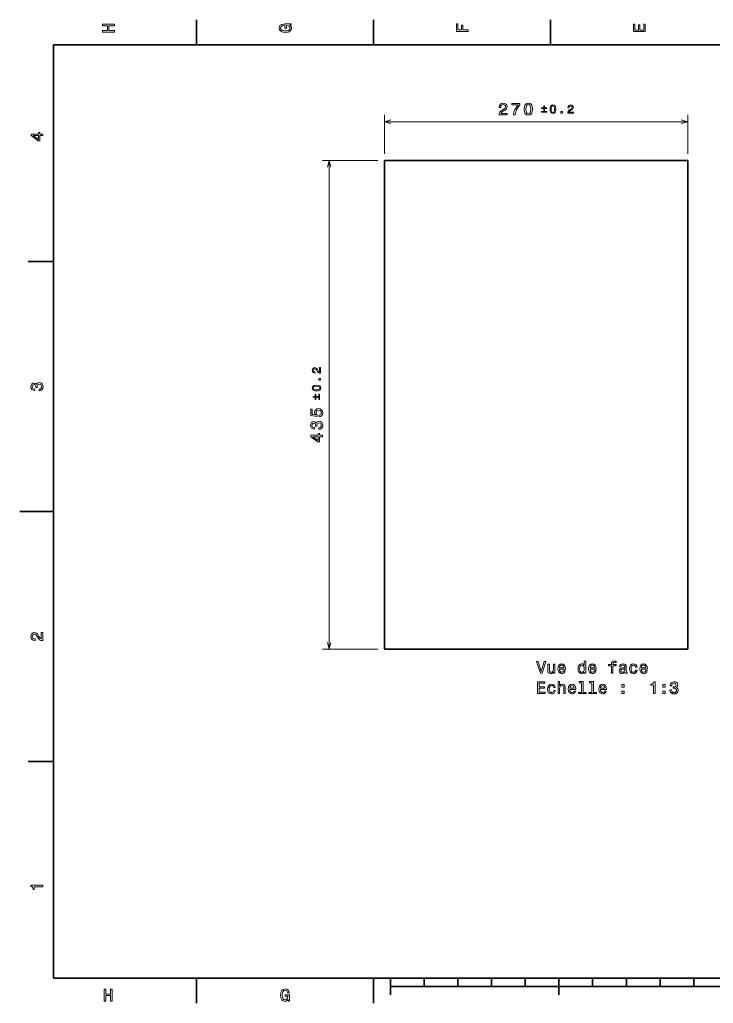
# Model space of a CAD drawing. Extents: x 0 to 420, y 0 to 297.
# Drawn here: x 0 to 205.8, y 2.5 to 294.5 of the extents above; entities that cross this region are included whole.
import ezdxf

# ---------------------------------------------------------------- set-up
doc = ezdxf.new("R2010")
doc.units = 0

msp = doc.modelspace()

# ---------------------------------------------------------------- linework, layer by layer
at = {"color": 7, "lineweight": 35, "ltscale": 0.1875}
for p, q in [((52.5, 287), (52.5, 294.5)), ((105, 287), (105, 294.5)), ((157.5, 287), (157.5, 294.5)), ((10, 222.699997), (2.5, 222.699997)), ((10, 74.300003), (2.5, 74.300003)), ((52.5, 10), (52.5, 2.5)), ((105, 10), (105, 2.5))]:
    msp.add_line(p, q, dxfattribs=at)
at = {"color": 7, "lineweight": 35}
for p, q in [((410, 287), (10, 287)), ((10, 287), (10, 10)), ((108.220871, 107.664719), (108.220871, 252.664719)), ((108.220871, 252.664719), (198.220871, 252.664719)), ((198.220871, 107.664719), (198.220871, 252.664719)), ((108.220871, 107.664719), (198.220871, 107.664719)), ((10, 10), (410, 10)), ((110, 7.5), (310, 7.5))]:
    msp.add_line(p, q, dxfattribs=at)
at = {"color": 7, "lineweight": 13, "ltscale": 0.288568}
for p, q in [((108.220871, 254.664719), (108.220871, 266.207458)), ((198.220871, 254.664719), (198.220871, 266.207458))]:
    msp.add_line(p, q, dxfattribs=at)
at = {"color": 7, "lineweight": 13}
for p, q in [((108.220871, 264.207458), (198.220871, 264.207458)), ((91.813217, 107.664719), (91.813217, 252.664719))]:
    msp.add_line(p, q, dxfattribs=at)
at = {"color": 7, "lineweight": 13, "ltscale": 0.410191}
for p, q in [((106.220871, 252.664719), (89.813217, 252.664719)), ((106.220871, 107.664719), (89.813217, 107.664719))]:
    msp.add_line(p, q, dxfattribs=at)
at = {"color": 7, "lineweight": 35, "ltscale": 0.25}
msp.add_line((10, 148.5), (0, 148.5), dxfattribs=at)
at = {"color": 7, "lineweight": 35, "ltscale": 0.125}
for p, q in [((110, 10), (110, 5)), ((160, 10), (160, 5))]:
    msp.add_line(p, q, dxfattribs=at)
at = {"color": 7, "lineweight": 35, "ltscale": 0.0625}
for p, q in [((120, 10), (120, 7.5)), ((130, 10), (130, 7.5)), ((140, 10), (140, 7.5)), ((150, 10), (150, 7.5)), ((170, 10), (170, 7.5)), ((180, 10), (180, 7.5)), ((190, 10), (190, 7.5)), ((200, 10), (200, 7.5))]:
    msp.add_line(p, q, dxfattribs=at)
at = {"color": 7, "lineweight": 13}
for points in [[(28.083214, 290.829987), (28.083214, 291.299011), (26.439121, 291.299011), (26.439121, 292.701019), (28.083214, 292.701019), (28.083214, 293.164978), (24.583214, 293.164978), (24.583214, 292.701019), (26.010447, 292.701019), (26.010447, 291.299011), (24.583214, 291.299011), (24.583214, 290.829987)], [(80.114197, 292.922913), (80.583214, 293.008667), (80.583214, 293.260803), (78.692001, 293.260803), (78.692001, 291.984863), (79.120674, 291.984863), (79.120674, 292.771606), (79.15094, 292.771606), (79.614914, 292.71109), (79.957855, 292.549713), (80.174713, 292.302612), (80.245316, 291.994965), (80.154541, 291.652039), (79.882202, 291.384735), (79.433357, 291.213257), (78.818085, 291.15274), (78.207855, 291.208221), (77.759003, 291.3797), (77.486671, 291.652039), (77.390854, 292.020172), (77.441284, 292.272339), (77.582497, 292.479126), (77.819527, 292.630402), (78.137245, 292.716156), (78.137245, 293.215424), (77.653099, 293.08429), (77.289986, 292.837189), (77.068085, 292.489197), (76.987396, 292.050446), (77.113472, 291.475525), (77.481628, 291.041779), (78.0616, 290.764404), (78.833214, 290.668579), (79.609871, 290.764404), (80.189842, 291.041779), (80.557999, 291.450287), (80.679039, 291.964691), (80.638687, 292.252167), (80.537827, 292.509369), (80.361313, 292.731262)], [(133.083206, 290.966156), (133.083206, 291.43515), (131.474411, 291.43515), (131.474411, 292.907776), (131.055832, 292.907776), (131.055832, 291.43515), (130.006836, 291.43515), (130.006836, 293.245697), (129.583206, 293.245697), (129.583206, 290.966156)], [(185.583206, 290.940918), (185.583206, 293.159943), (185.159576, 293.159943), (185.159576, 291.404907), (183.974411, 291.404907), (183.974411, 292.968292), (183.555832, 292.968292), (183.555832, 291.404907), (182.506836, 291.404907), (182.506836, 293.119598), (182.083206, 293.119598), (182.083206, 290.940918)], [(142.218872, 266.207458), (144.624496, 266.207458), (144.624496, 266.641174), (142.72319, 266.641174), (142.829102, 266.878204), (143.010651, 267.07489), (143.57045, 267.432983), (143.868011, 267.584259), (144.200851, 267.801117), (144.437897, 268.053284), (144.574051, 268.35083), (144.624496, 268.688721), (144.538757, 269.112366), (144.301727, 269.445221), (143.938614, 269.657043), (143.469589, 269.732697), (142.985443, 269.646942), (142.617279, 269.409912), (142.380249, 269.031677), (142.299561, 268.532379), (142.299561, 268.461792), (142.758499, 268.461792), (142.758499, 268.502136), (142.803879, 268.845062), (142.940048, 269.097229), (143.156906, 269.258606), (143.444366, 269.314087), (143.736877, 269.263672), (143.953735, 269.137573), (144.094955, 268.940887), (144.145386, 268.693787), (144.110077, 268.461792), (144.014252, 268.265106), (143.852875, 268.093628), (143.630966, 267.942322), (143.33342, 267.780945), (142.839188, 267.468262), (142.491211, 267.135406), (142.284424, 266.731964), (142.218872, 266.222595)], [(146.484436, 266.207458), (146.99379, 266.207458), (147.160217, 267.039612), (147.452728, 267.816254), (147.866272, 268.537445), (148.405899, 269.213226), (148.405899, 269.631805), (146.005325, 269.631805), (146.005325, 269.172882), (147.921753, 269.172882), (147.366989, 268.492035), (146.94841, 267.780945), (146.655899, 267.024475)], [(149.706039, 267.917114), (149.781693, 267.125336), (150.018723, 266.560486), (150.396973, 266.21756), (150.921463, 266.106598), (151.440918, 266.21756), (151.819153, 266.560486), (152.051147, 267.125336), (152.131836, 267.917114), (152.051147, 268.703857), (151.955322, 269.016541), (151.819153, 269.273743), (151.440918, 269.616699), (150.921463, 269.732697), (150.396973, 269.616699), (150.018723, 269.268707), (149.781693, 268.703857)], [(150.190201, 267.917114), (150.230545, 268.527344), (150.356628, 268.966125), (150.583572, 269.223328), (150.921463, 269.314087), (151.254318, 269.223328), (151.481262, 268.966125), (151.607346, 268.527344), (151.64769, 267.917114), (151.607346, 267.301849), (151.481262, 266.863098), (151.254318, 266.605896), (150.921463, 266.520142), (150.583572, 266.605896), (150.356628, 266.863098), (150.230545, 267.301849)], [(155.478516, 267.502075), (155.722107, 267.502075), (155.722107, 268.112793), (156.421097, 268.112793), (156.421097, 268.352844), (155.722107, 268.352844), (155.722107, 268.960052), (155.478516, 268.960052), (155.478516, 268.352844), (154.779526, 268.352844), (154.779526, 268.112793), (155.478516, 268.112793)], [(157.366501, 267.92923), (157.419464, 267.374969), (157.585388, 266.979584), (157.850159, 266.739532), (158.2173, 266.661865), (158.580917, 266.739532), (158.845688, 266.979584), (159.008072, 267.374969), (159.06456, 267.92923), (159.008072, 268.47995), (158.940994, 268.698822), (158.845688, 268.878876), (158.580917, 269.118927), (158.2173, 269.200104), (157.850159, 269.118927), (157.585388, 268.875336), (157.419464, 268.47995)], [(157.705414, 267.92923), (157.733658, 268.356384), (157.821915, 268.663513), (157.980774, 268.843567), (158.2173, 268.907104), (158.450302, 268.843567), (158.609161, 268.663513), (158.697418, 268.356384), (158.725662, 267.92923), (158.697418, 267.498535), (158.609161, 267.191406), (158.450302, 267.011353), (158.2173, 266.951355), (157.980774, 267.011353), (157.821915, 267.191406), (157.733658, 267.498535)], [(162.586349, 266.732452), (164.270279, 266.732452), (164.270279, 267.036072), (162.939377, 267.036072), (163.013504, 267.201996), (163.140594, 267.339661), (163.532455, 267.590332), (163.740738, 267.696228), (163.97374, 267.848022), (164.139664, 268.024536), (164.234985, 268.232819), (164.270279, 268.46936), (164.210266, 268.7659), (164.044342, 268.998901), (163.790161, 269.147156), (163.461853, 269.200104), (163.122955, 269.140106), (162.865234, 268.974182), (162.69931, 268.709412), (162.642838, 268.359924), (162.642838, 268.310486), (162.964081, 268.310486), (162.964081, 268.338745), (162.995865, 268.578796), (163.091171, 268.75531), (163.242981, 268.868286), (163.444199, 268.907104), (163.648956, 268.871796), (163.800751, 268.783539), (163.899612, 268.645874), (163.934906, 268.47287), (163.910202, 268.310486), (163.843124, 268.172821), (163.730148, 268.052795), (163.574814, 267.946869), (163.366531, 267.833893), (163.020569, 267.615021), (162.776978, 267.382019), (162.632248, 267.099609), (162.586349, 266.743042)], [(154.779526, 267.261993), (154.779526, 267.018402), (156.421097, 267.018402), (156.421097, 267.261993)], [(160.588928, 266.732452), (161.076096, 266.732452), (161.076096, 267.258484), (160.588928, 267.258484)], [(6.833213, 260.077362), (6.833213, 260.53125), (5.965778, 260.53125), (5.965778, 261.030548), (5.56232, 261.030548), (5.56232, 260.53125), (3.408862, 260.53125), (3.408862, 260.072327), (5.521974, 258.539185), (5.965778, 258.539185), (5.965778, 260.077362)], [(5.56232, 258.96283), (3.993876, 260.077362), (5.56232, 260.077362)], [(89.288223, 189.530197), (89.288223, 191.214127), (88.984619, 191.214127), (88.984619, 189.883224), (88.818695, 189.957367), (88.681015, 190.084442), (88.430367, 190.476303), (88.324463, 190.684601), (88.172653, 190.917587), (87.99614, 191.083511), (87.787857, 191.178833), (87.551338, 191.214127), (87.254791, 191.154114), (87.021797, 190.98819), (86.87352, 190.734024), (86.820572, 190.405701), (86.880585, 190.066803), (87.046509, 189.809082), (87.311279, 189.643173), (87.660774, 189.586685), (87.71019, 189.586685), (87.71019, 189.907944), (87.681953, 189.907944), (87.441895, 189.939713), (87.265381, 190.035019), (87.152412, 190.186829), (87.113586, 190.388046), (87.14888, 190.592804), (87.237137, 190.744614), (87.374825, 190.84346), (87.547798, 190.878754), (87.71019, 190.85405), (87.847878, 190.786972), (87.967903, 190.673996), (88.073807, 190.518677), (88.186775, 190.310379), (88.405655, 189.964417), (88.638649, 189.72084), (88.921066, 189.576096), (89.277634, 189.530197)], [(89.288223, 187.532776), (89.288223, 188.019958), (88.762215, 188.019958), (88.762215, 187.532776)], [(5.73379, 184.329117), (5.769093, 184.329117), (6.253242, 184.409805), (6.616354, 184.646835), (6.848343, 185.020035), (6.934078, 185.514282), (6.848343, 186.038773), (6.626441, 186.432144), (6.273415, 186.684311), (5.819525, 186.775085), (5.521974, 186.734741), (5.279899, 186.623795), (5.0933, 186.44223), (4.957133, 186.20015), (4.684798, 186.527969), (4.251081, 186.643967), (3.857709, 186.568314), (3.560158, 186.351456), (3.373559, 185.998428), (3.307997, 185.514282), (3.388689, 185.060394), (3.610591, 184.712402), (3.963617, 184.485458), (4.432637, 184.409805), (4.46794, 184.409805), (4.46794, 184.858658), (4.145173, 184.899002), (3.913184, 185.030121), (3.771974, 185.241943), (3.721542, 185.53949), (3.761888, 185.801743), (3.867795, 185.993378), (4.039265, 186.109375), (4.271254, 186.15477), (4.518372, 186.109375), (4.684798, 185.988342), (4.785663, 185.77652), (4.815922, 185.489059), (4.810879, 185.292374), (5.209294, 185.292374), (5.199208, 185.53949), (5.244596, 185.857224), (5.365634, 186.094254), (5.56232, 186.235458), (5.819525, 186.285889), (6.112032, 186.230423), (6.328891, 186.084167), (6.465058, 185.852173), (6.510447, 185.54454), (6.460014, 185.226807), (6.308718, 184.994827), (6.066643, 184.848572), (5.73379, 184.793091)], [(88.091461, 184.310364), (88.645706, 184.363312), (89.041107, 184.529236), (89.281158, 184.794006), (89.358826, 185.161148), (89.281158, 185.524765), (89.041107, 185.789536), (88.645706, 185.951935), (88.091461, 186.008408), (87.540741, 185.951935), (87.321869, 185.884857), (87.141823, 185.789536), (86.901764, 185.524765), (86.820572, 185.161148), (86.901764, 184.794006), (87.145355, 184.529236), (87.540741, 184.363312)], [(88.091461, 184.649261), (87.664307, 184.677505), (87.357162, 184.765762), (87.177124, 184.924622), (87.113586, 185.161148), (87.177124, 185.39415), (87.357162, 185.553009), (87.664307, 185.641266), (88.091461, 185.66951), (88.522156, 185.641266), (88.829285, 185.553009), (89.009323, 185.39415), (89.069344, 185.161148), (89.009323, 184.924622), (88.829285, 184.765762), (88.522156, 184.677505)], [(88.518623, 182.422379), (88.518623, 182.66597), (87.907883, 182.66597), (87.907883, 183.36496), (87.667831, 183.36496), (87.667831, 182.66597), (87.060623, 182.66597), (87.060623, 182.422379), (87.667831, 182.422379), (87.667831, 181.723389), (87.907883, 181.723389), (87.907883, 182.422379)], [(88.758682, 181.723389), (89.002266, 181.723389), (89.002266, 183.36496), (88.758682, 183.36496)], [(88.900398, 176.614594), (89.313942, 176.72554), (89.636703, 176.972656), (89.83844, 177.33577), (89.914085, 177.799759), (89.823303, 178.309113), (89.576187, 178.707535), (89.182816, 178.959702), (88.678497, 179.055511), (88.209473, 178.969788), (87.841316, 178.727707), (87.604286, 178.349457), (87.518555, 177.860275), (87.579071, 177.482025), (87.745499, 177.189514), (86.802414, 177.330734), (86.802414, 178.863876), (86.38887, 178.863876), (86.38887, 176.992828), (88.244781, 176.715454), (88.244781, 177.118912), (88.007751, 177.411423), (87.922005, 177.784622), (87.977486, 178.107391), (88.13887, 178.354507), (88.385986, 178.510849), (88.703712, 178.566315), (89.021431, 178.510849), (89.268555, 178.349457), (89.424896, 178.102341), (89.480362, 177.784622), (89.445068, 177.517334), (89.329071, 177.310562), (89.147514, 177.159256), (88.900398, 177.083618)], [(88.713791, 172.858398), (88.7491, 172.858398), (89.233246, 172.939087), (89.596359, 173.176117), (89.828354, 173.549316), (89.914085, 174.043549), (89.828354, 174.568054), (89.606445, 174.961426), (89.253418, 175.213577), (88.79953, 175.304367), (88.501984, 175.264023), (88.259903, 175.153061), (88.073311, 174.971512), (87.937141, 174.729431), (87.664803, 175.057251), (87.231087, 175.173233), (86.837715, 175.097595), (86.540169, 174.880737), (86.353561, 174.52771), (86.288002, 174.043549), (86.36869, 173.589661), (86.590591, 173.241684), (86.943619, 173.01474), (87.412643, 172.939087), (87.447945, 172.939087), (87.447945, 173.387939), (87.125183, 173.428284), (86.893188, 173.559402), (86.751984, 173.771225), (86.701546, 174.068771), (86.74189, 174.331024), (86.847809, 174.522659), (87.019272, 174.638657), (87.251259, 174.684052), (87.498383, 174.638657), (87.664803, 174.517624), (87.765671, 174.305801), (87.795929, 174.018341), (87.790878, 173.821655), (88.189301, 173.821655), (88.179214, 174.068771), (88.224609, 174.38649), (88.345642, 174.62352), (88.542328, 174.76474), (88.79953, 174.81517), (89.092041, 174.759689), (89.308899, 174.613434), (89.445068, 174.381454), (89.490456, 174.073822), (89.440018, 173.756088), (89.288727, 173.524109), (89.046646, 173.377853), (88.713791, 173.322372)], [(89.813217, 170.670639), (89.813217, 171.124542), (88.945786, 171.124542), (88.945786, 171.62381), (88.542328, 171.62381), (88.542328, 171.124542), (86.38887, 171.124542), (86.38887, 170.665604), (88.501984, 169.132462), (88.945786, 169.132462), (88.945786, 170.670639)], [(88.542328, 169.556091), (86.973885, 170.670639), (88.542328, 170.670639)], [(6.833213, 110.169449), (6.833213, 112.575073), (6.399496, 112.575073), (6.399496, 110.673775), (6.162464, 110.779686), (5.965778, 110.961243), (5.607709, 111.521034), (5.456412, 111.818588), (5.239553, 112.151443), (4.987392, 112.388474), (4.689842, 112.524643), (4.351945, 112.575073), (3.928314, 112.489334), (3.595461, 112.252304), (3.383646, 111.889191), (3.307997, 111.420174), (3.393732, 110.93602), (3.630764, 110.567871), (4.009006, 110.330833), (4.508286, 110.250145), (4.578891, 110.250145), (4.578891, 110.709076), (4.538545, 110.709076), (4.195605, 110.754463), (3.943444, 110.890633), (3.782061, 111.107491), (3.726585, 111.394958), (3.777017, 111.687462), (3.903098, 111.90432), (4.099784, 112.045532), (4.346902, 112.095963), (4.578891, 112.060661), (4.775577, 111.964844), (4.947046, 111.803459), (5.098343, 111.581558), (5.259727, 111.284004), (5.572406, 110.789772), (5.90526, 110.441788), (6.308718, 110.235016), (6.818084, 110.169449)], [(155.616409, 103.979797), (154.738876, 100.999252), (153.836151, 103.979797), (153.35704, 103.979797), (154.486725, 100.474754), (154.991043, 100.474754), (156.095505, 103.979797)], [(158.818848, 103.182968), (158.375046, 103.182968), (158.375046, 101.619568), (158.324615, 101.256454), (158.17836, 100.994209), (157.951416, 100.832825), (157.65387, 100.782394), (157.41684, 100.822739), (157.265533, 100.943771), (157.17981, 101.150543), (157.159637, 101.443054), (157.159637, 103.182968), (156.71582, 103.182968), (156.71582, 101.40271), (156.730957, 101.04464), (156.826782, 100.747086), (157.119293, 100.474754), (157.588303, 100.378937), (157.840469, 100.414238), (158.057327, 100.505013), (158.243927, 100.661354), (158.395218, 100.888298), (158.395218, 100.474754), (158.818848, 100.474754)], [(160.155304, 101.700256), (161.930527, 101.700256), (161.935562, 101.907028), (161.854874, 102.487), (161.63298, 102.920723), (161.279953, 103.182968), (160.810928, 103.278786), (160.35199, 103.177925), (159.998962, 102.8955), (159.772018, 102.436569), (159.69133, 101.831383), (159.766983, 101.211067), (159.993927, 100.757172), (160.341904, 100.474754), (160.795807, 100.378937), (161.189178, 100.444496), (161.511932, 100.615967), (161.748962, 100.888298), (161.885132, 101.251411), (161.446381, 101.251411), (161.355591, 101.049683), (161.224472, 100.898384), (160.851273, 100.777351), (160.563812, 100.832825), (160.346954, 101.009338), (160.205734, 101.296799), (160.155304, 101.685127)], [(160.155304, 102.073456), (160.210785, 102.42144), (160.346954, 102.678642), (160.553726, 102.834984), (160.826065, 102.890457), (161.093353, 102.834984), (161.300125, 102.678642), (161.426208, 102.42144), (161.471588, 102.073456)], [(167.503296, 100.893341), (167.503296, 100.474754), (167.947098, 100.474754), (167.947098, 104.095795), (167.508331, 104.095795), (167.508331, 102.769424), (167.170441, 103.15271), (166.963669, 103.243484), (166.726639, 103.278786), (166.297958, 103.177925), (165.965103, 102.8955), (165.748245, 102.441612), (165.672607, 101.831383), (165.748245, 101.221153), (165.965103, 100.762215), (166.297958, 100.474754), (166.726639, 100.378937), (166.963669, 100.414238), (167.175476, 100.505013)], [(166.802277, 102.880371), (167.094788, 102.809769), (167.316696, 102.613083), (167.447815, 102.285271), (167.498245, 101.831383), (167.447815, 101.372452), (167.316696, 101.04464), (167.094788, 100.842911), (166.802277, 100.777351), (166.524902, 100.842911), (166.313095, 101.04464), (166.171875, 101.377495), (166.126495, 101.831383), (166.171875, 102.280228), (166.313095, 102.60804), (166.524902, 102.809769)], [(169.263382, 101.700256), (171.038589, 101.700256), (171.04364, 101.907028), (170.962952, 102.487), (170.741043, 102.920723), (170.388016, 103.182968), (169.919006, 103.278786), (169.460068, 103.177925), (169.10704, 102.8955), (168.880096, 102.436569), (168.799408, 101.831383), (168.875046, 101.211067), (169.10199, 100.757172), (169.449982, 100.474754), (169.90387, 100.378937), (170.297241, 100.444496), (170.62001, 100.615967), (170.85704, 100.888298), (170.99321, 101.251411), (170.554443, 101.251411), (170.463669, 101.049683), (170.33255, 100.898384), (169.959351, 100.777351), (169.671875, 100.832825), (169.455017, 101.009338), (169.313812, 101.296799), (169.263382, 101.685127)], [(169.263382, 102.073456), (169.318848, 102.42144), (169.455017, 102.678642), (169.661789, 102.834984), (169.934128, 102.890457), (170.201416, 102.834984), (170.408188, 102.678642), (170.534271, 102.42144), (170.579666, 102.073456)], [(175.562378, 102.713951), (175.562378, 100.474754), (176.00618, 100.474754), (176.00618, 102.713951), (177.014816, 102.713951), (177.014816, 103.092186), (176.00618, 103.092186), (176.00618, 103.258614), (176.041473, 103.460342), (176.157471, 103.596512), (176.354156, 103.6772), (176.636581, 103.707466), (177.014816, 103.687294), (177.014816, 104.070572), (176.535706, 104.095795), (176.10199, 104.0504), (175.799408, 103.914238), (175.617844, 103.6772), (175.562378, 103.33931), (175.562378, 103.092186), (174.750412, 103.092186), (174.750412, 102.713951)], [(179.591904, 100.827782), (179.591904, 100.812653), (179.617126, 100.641182), (179.69278, 100.520142), (180.010498, 100.424324), (180.257614, 100.464668), (180.257614, 100.80761), (180.151703, 100.79248), (180.010498, 100.85804), (179.985275, 101.059769), (179.985275, 102.461784), (179.924759, 102.819855), (179.748245, 103.072014), (179.440613, 103.223312), (179.006897, 103.278786), (178.583267, 103.218269), (178.270584, 103.046799), (178.073898, 102.77951), (178.008331, 102.426483), (178.008331, 102.396225), (178.406754, 102.396225), (178.442047, 102.60804), (178.553009, 102.759338), (178.734558, 102.850113), (178.99176, 102.885414), (179.238892, 102.860199), (179.41539, 102.784554), (179.521301, 102.653427), (179.55661, 102.47187), (179.536438, 102.260056), (179.45575, 102.154152), (179.254013, 102.103714), (178.875763, 102.06337), (178.442047, 101.972595), (178.134415, 101.811211), (177.952866, 101.559052), (177.897385, 101.185852), (177.947815, 100.852997), (178.104156, 100.605881), (178.356323, 100.449539), (178.7043, 100.394066), (179.173325, 100.499969)], [(182.743927, 102.285271), (183.182678, 102.285271), (183.091904, 102.688728), (182.875046, 103.006454), (182.537155, 103.20314), (182.098389, 103.278786), (181.614243, 103.177925), (181.246094, 102.8955), (181.014099, 102.436569), (180.933411, 101.821297), (181.009064, 101.211067), (181.235992, 100.757172), (181.59407, 100.474754), (182.083267, 100.378937), (182.516983, 100.454582), (182.854874, 100.666397), (183.086868, 100.999252), (183.187729, 101.443054), (182.764099, 101.443054), (182.688446, 101.160637), (182.547241, 100.948814), (182.345505, 100.817696), (182.098389, 100.777351), (181.790756, 100.842911), (181.568848, 101.04464), (181.432678, 101.372452), (181.387299, 101.836426), (181.432678, 102.290314), (181.573898, 102.618126), (181.800842, 102.819855), (182.098389, 102.890457), (182.360641, 102.84507), (182.557327, 102.72908), (182.688446, 102.537437)], [(184.443497, 101.700256), (186.218704, 101.700256), (186.223755, 101.907028), (186.143066, 102.487), (185.921158, 102.920723), (185.56813, 103.182968), (185.099106, 103.278786), (184.640182, 103.177925), (184.287155, 102.8955), (184.060211, 102.436569), (183.979523, 101.831383), (184.055161, 101.211067), (184.282104, 100.757172), (184.630096, 100.474754), (185.083984, 100.378937), (185.477356, 100.444496), (185.800125, 100.615967), (186.037155, 100.888298), (186.173325, 101.251411), (185.734558, 101.251411), (185.643784, 101.049683), (185.512665, 100.898384), (185.139465, 100.777351), (184.85199, 100.832825), (184.635132, 101.009338), (184.493927, 101.296799), (184.443497, 101.685127)], [(184.443497, 102.073456), (184.498962, 102.42144), (184.635132, 102.678642), (184.841904, 102.834984), (185.114243, 102.890457), (185.381531, 102.834984), (185.588303, 102.678642), (185.714386, 102.42144), (185.759766, 102.073456)], [(179.541473, 101.422882), (179.480957, 101.160637), (179.31958, 100.9589), (179.077499, 100.827782), (178.779953, 100.782394), (178.588303, 100.80761), (178.452133, 100.888298), (178.366409, 101.02951), (178.341187, 101.226196), (178.361359, 101.40271), (178.442047, 101.528786), (178.764816, 101.669998), (179.173325, 101.730515), (179.541473, 101.851555)], [(153.67981, 94.427925), (155.898819, 94.427925), (155.898819, 94.851555), (154.143784, 94.851555), (154.143784, 96.036713), (155.707184, 96.036713), (155.707184, 96.455299), (154.143784, 96.455299), (154.143784, 97.504295), (155.858475, 97.504295), (155.858475, 97.927925), (153.67981, 97.927925)], [(158.455734, 96.238441), (158.894501, 96.238441), (158.803726, 96.641899), (158.586868, 96.959625), (158.248962, 97.156311), (157.810211, 97.231956), (157.326065, 97.131096), (156.957901, 96.848671), (156.725922, 96.38974), (156.645218, 95.774467), (156.720871, 95.164238), (156.947815, 94.710342), (157.305878, 94.427925), (157.795074, 94.332108), (158.22879, 94.407753), (158.566696, 94.619568), (158.798676, 94.952423), (158.899551, 95.396225), (158.475922, 95.396225), (158.400269, 95.113808), (158.259048, 94.901985), (158.057327, 94.770866), (157.810211, 94.730522), (157.502579, 94.796082), (157.28067, 94.99781), (157.144501, 95.325623), (157.099106, 95.789597), (157.144501, 96.243484), (157.285706, 96.571297), (157.512665, 96.773026), (157.810211, 96.843628), (158.072449, 96.798241), (158.269135, 96.682251), (158.400269, 96.490608)], [(159.766983, 94.427925), (160.210785, 94.427925), (160.210785, 95.991325), (160.25618, 96.349396), (160.40242, 96.611641), (160.629379, 96.773026), (160.931961, 96.833542), (161.174042, 96.783112), (161.325333, 96.646942), (161.400986, 96.419998), (161.426208, 96.117409), (161.426208, 94.427925), (161.87001, 94.427925), (161.87001, 96.208183), (161.849838, 96.566254), (161.759048, 96.863808), (161.461502, 97.136139), (160.997528, 97.231956), (160.745361, 97.196655), (160.528503, 97.100838), (160.346954, 96.949539), (160.210785, 96.742767), (160.210785, 98.048965), (159.766983, 98.048965)], [(163.19133, 95.653427), (164.966553, 95.653427), (164.971588, 95.860199), (164.8909, 96.44017), (164.668991, 96.873894), (164.315979, 97.136139), (163.846954, 97.231956), (163.388016, 97.131096), (163.034988, 96.848671), (162.808044, 96.38974), (162.727356, 95.784554), (162.803009, 95.164238), (163.029953, 94.710342), (163.37793, 94.427925), (163.831818, 94.332108), (164.225189, 94.397667), (164.547958, 94.569138), (164.784988, 94.841469), (164.921158, 95.204582), (164.482391, 95.204582), (164.391617, 95.002853), (164.260498, 94.851555), (163.887299, 94.730522), (163.599838, 94.785995), (163.38298, 94.962509), (163.24176, 95.249969), (163.19133, 95.638298)], [(163.19133, 96.026627), (163.246811, 96.374611), (163.38298, 96.631813), (163.589752, 96.788155), (163.862076, 96.843628), (164.129379, 96.788155), (164.336151, 96.631813), (164.462219, 96.374611), (164.507614, 96.026627)], [(166.721588, 97.675766), (166.721588, 94.801125), (165.808762, 94.801125), (165.808762, 94.427925), (168.073181, 94.427925), (168.073181, 94.801125), (167.16539, 94.801125), (167.16539, 98.048965), (166.02562, 98.048965), (166.02562, 97.675766)], [(169.757614, 97.675766), (169.757614, 94.801125), (168.844788, 94.801125), (168.844788, 94.427925), (171.109192, 94.427925), (171.109192, 94.801125), (170.201416, 94.801125), (170.201416, 98.048965), (169.061646, 98.048965), (169.061646, 97.675766)], [(172.299408, 95.653427), (174.074615, 95.653427), (174.079666, 95.860199), (173.998962, 96.44017), (173.777069, 96.873894), (173.424042, 97.136139), (172.955017, 97.231956), (172.496094, 97.131096), (172.143066, 96.848671), (171.916122, 96.38974), (171.835419, 95.784554), (171.911072, 95.164238), (172.138016, 94.710342), (172.486008, 94.427925), (172.939896, 94.332108), (173.333267, 94.397667), (173.656036, 94.569138), (173.893066, 94.841469), (174.029236, 95.204582), (173.590469, 95.204582), (173.499695, 95.002853), (173.368561, 94.851555), (172.995361, 94.730522), (172.707901, 94.785995), (172.491043, 94.962509), (172.349838, 95.249969), (172.299408, 95.638298)], [(172.299408, 96.026627), (172.354874, 96.374611), (172.491043, 96.631813), (172.697815, 96.788155), (172.970154, 96.843628), (173.237442, 96.788155), (173.444214, 96.631813), (173.570297, 96.374611), (173.615692, 96.026627)], [(178.679077, 96.384697), (179.375046, 96.384697), (179.375046, 97.136139), (178.679077, 97.136139)], [(188.044357, 94.427925), (188.503296, 94.427925), (188.503296, 97.95314), (188.160355, 97.95314), (188.06958, 97.645508), (187.888016, 97.438736), (187.610641, 97.317696), (187.227356, 97.277351), (187.227356, 96.919281), (188.044357, 96.919281)], [(190.823181, 96.384697), (191.519135, 96.384697), (191.519135, 97.136139), (190.823181, 97.136139)], [(192.936279, 95.527351), (192.936279, 95.492043), (193.016968, 95.007896), (193.254013, 94.644783), (193.627213, 94.412796), (194.121445, 94.327057), (194.645935, 94.412796), (195.039307, 94.634697), (195.291473, 94.987724), (195.382248, 95.441612), (195.341904, 95.739166), (195.230957, 95.981239), (195.049393, 96.167839), (194.807327, 96.304008), (195.135132, 96.57634), (195.251129, 97.010056), (195.175476, 97.403427), (194.958618, 97.700981), (194.605591, 97.887581), (194.121445, 97.95314), (193.667557, 97.872452), (193.319565, 97.650551), (193.092621, 97.297523), (193.016968, 96.828499), (193.016968, 96.793198), (193.46582, 96.793198), (193.506165, 97.115967), (193.637299, 97.347954), (193.849106, 97.489166), (194.146667, 97.539597), (194.408905, 97.499252), (194.600555, 97.393341), (194.716553, 97.22187), (194.761932, 96.989883), (194.716553, 96.742767), (194.595505, 96.57634), (194.383698, 96.475479), (194.096222, 96.445213), (193.899536, 96.450256), (193.899536, 96.051842), (194.146667, 96.061928), (194.464386, 96.016541), (194.701416, 95.895508), (194.842621, 95.698822), (194.893066, 95.441612), (194.837585, 95.149109), (194.69133, 94.932251), (194.459335, 94.796082), (194.151703, 94.750694), (193.833984, 94.801125), (193.60199, 94.952423), (193.455734, 95.194496), (193.400269, 95.527351)], [(178.679077, 94.427925), (179.375046, 94.427925), (179.375046, 95.179367), (178.679077, 95.179367)], [(190.823181, 94.427925), (191.519135, 94.427925), (191.519135, 95.179367), (190.823181, 95.179367)], [(6.833213, 37.109222), (6.833213, 37.568153), (3.307997, 37.568153), (3.307997, 37.225216), (3.615634, 37.134438), (3.822406, 36.952881), (3.943444, 36.675503), (3.98379, 36.292217), (4.341859, 36.292217), (4.341859, 37.109222)], [(25.079971, 3.166787), (25.548992, 3.166787), (25.548992, 4.810879), (26.95101, 4.810879), (26.95101, 3.166787), (27.414986, 3.166787), (27.414986, 6.666787), (26.95101, 6.666787), (26.95101, 5.239553), (25.548992, 5.239553), (25.548992, 6.666787), (25.079971, 6.666787)], [(79.672913, 3.635807), (79.758644, 3.166787), (80.010803, 3.166787), (80.010803, 5.057997), (78.734871, 5.057997), (78.734871, 4.629323), (79.521614, 4.629323), (79.521614, 4.599063), (79.46109, 4.135087), (79.299713, 3.792147), (79.052589, 3.575288), (78.744957, 3.504683), (78.402016, 3.595461), (78.134727, 3.867795), (77.963257, 4.316643), (77.902733, 4.931916), (77.958214, 5.542147), (78.129684, 5.990994), (78.402016, 6.263329), (78.770172, 6.35915), (79.022331, 6.308718), (79.229103, 6.167507), (79.380402, 5.930475), (79.466141, 5.612752), (79.965416, 5.612752), (79.83429, 6.096902), (79.587173, 6.460014), (79.239189, 6.681916), (78.80043, 6.762608), (78.225502, 6.636527), (77.791786, 6.268372), (77.514404, 5.6884), (77.418587, 4.916787), (77.514404, 4.14013), (77.791786, 3.560158), (78.200287, 3.192003), (78.714699, 3.070965), (79.002159, 3.111311), (79.259361, 3.212176), (79.48127, 3.388689)]]:
    msp.add_lwpolyline(points, close=True, dxfattribs=at)
for points in [[(110.152725, 264.725098), (108.220871, 264.207458), (110.152725, 263.689819)], [(196.289017, 263.689819), (198.220871, 264.207458), (196.289017, 264.725098)], [(92.330856, 250.73288), (91.813217, 252.664719), (91.295578, 250.73288)], [(91.295578, 109.596573), (91.813217, 107.664719), (92.330856, 109.596573)]]:
    msp.add_lwpolyline(points, dxfattribs=at)

doc.saveas('drawing.dxf')
